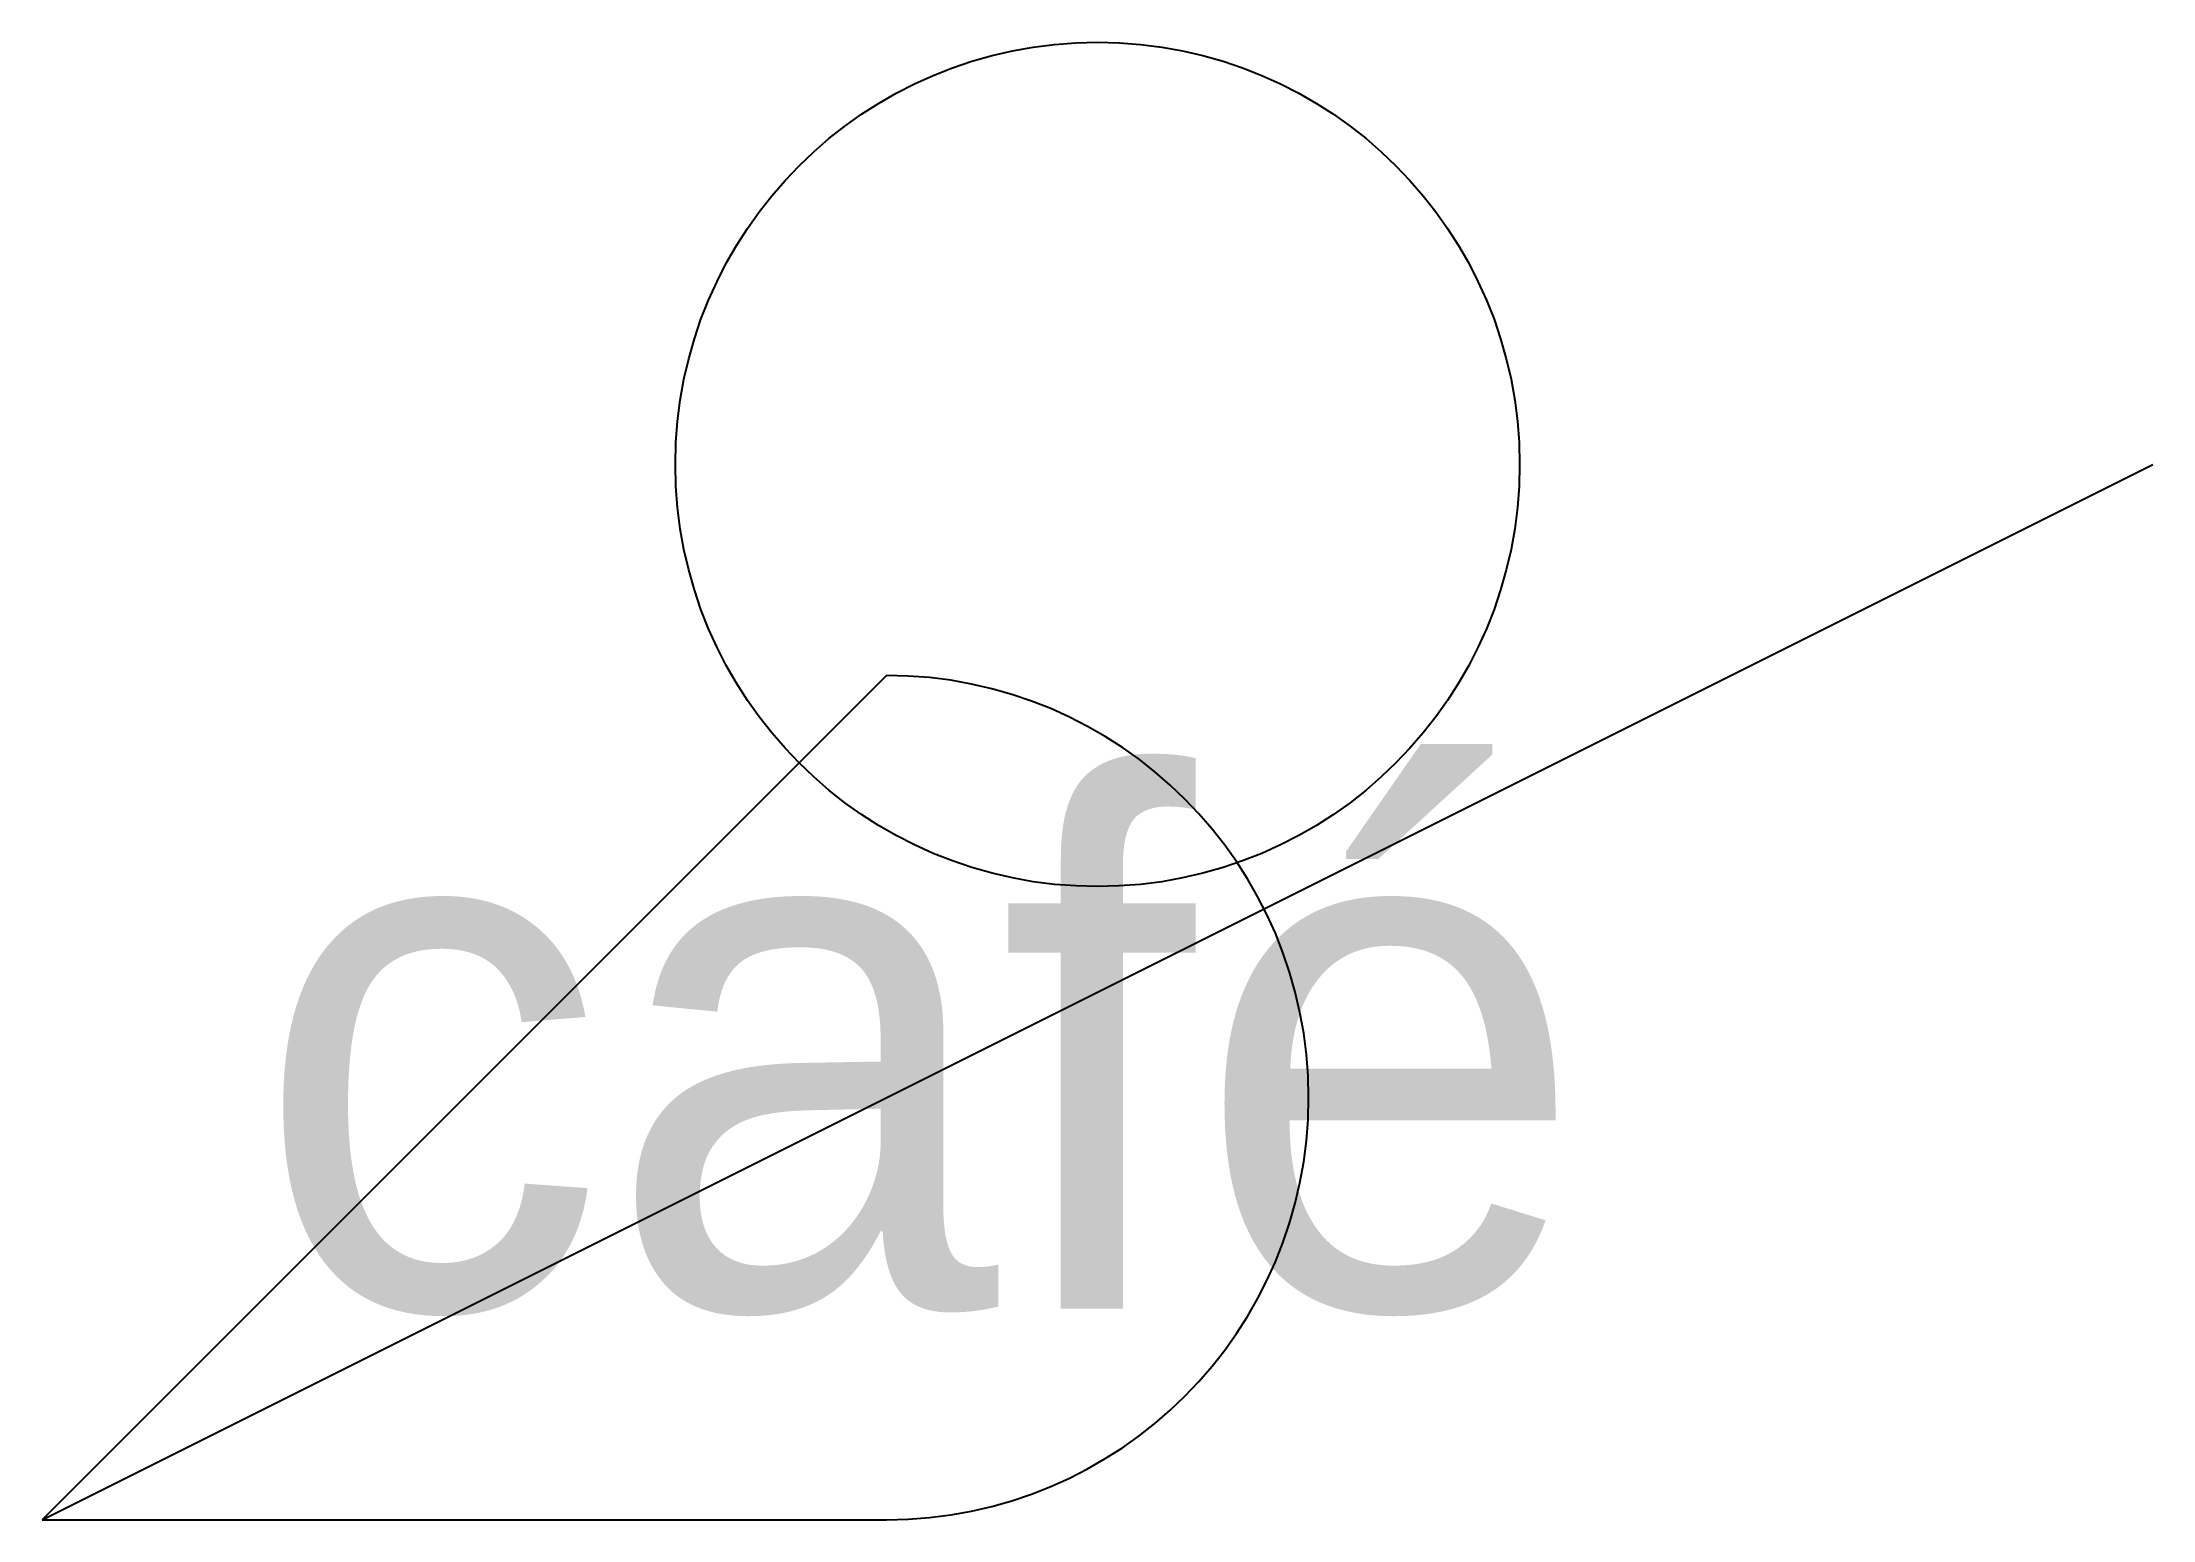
# Model space of a CAD drawing. Header units: metres. Extents: x 0 to 10, y 0 to 7.
import ezdxf

# ---------------------------------------------------------------- set-up
doc = ezdxf.new("R2010")
doc.units = ezdxf.units.M

msp = doc.modelspace()

# ---------------------------------------------------------------- linework, layer by layer
msp.add_lwpolyline([(0, 0), (4, 0, 1), (4, 4)], format="xyb", close=True)
msp.add_circle((5, 5), 2)
at = {"layer": 'WALLS', "color": 1}
msp.add_line((0, 0), (10, 5), dxfattribs=at)

# ---------------------------------------------------------------- texts
msp.add_text('café', height=2.5).set_placement((1, 1))

doc.saveas('drawing.dxf')
